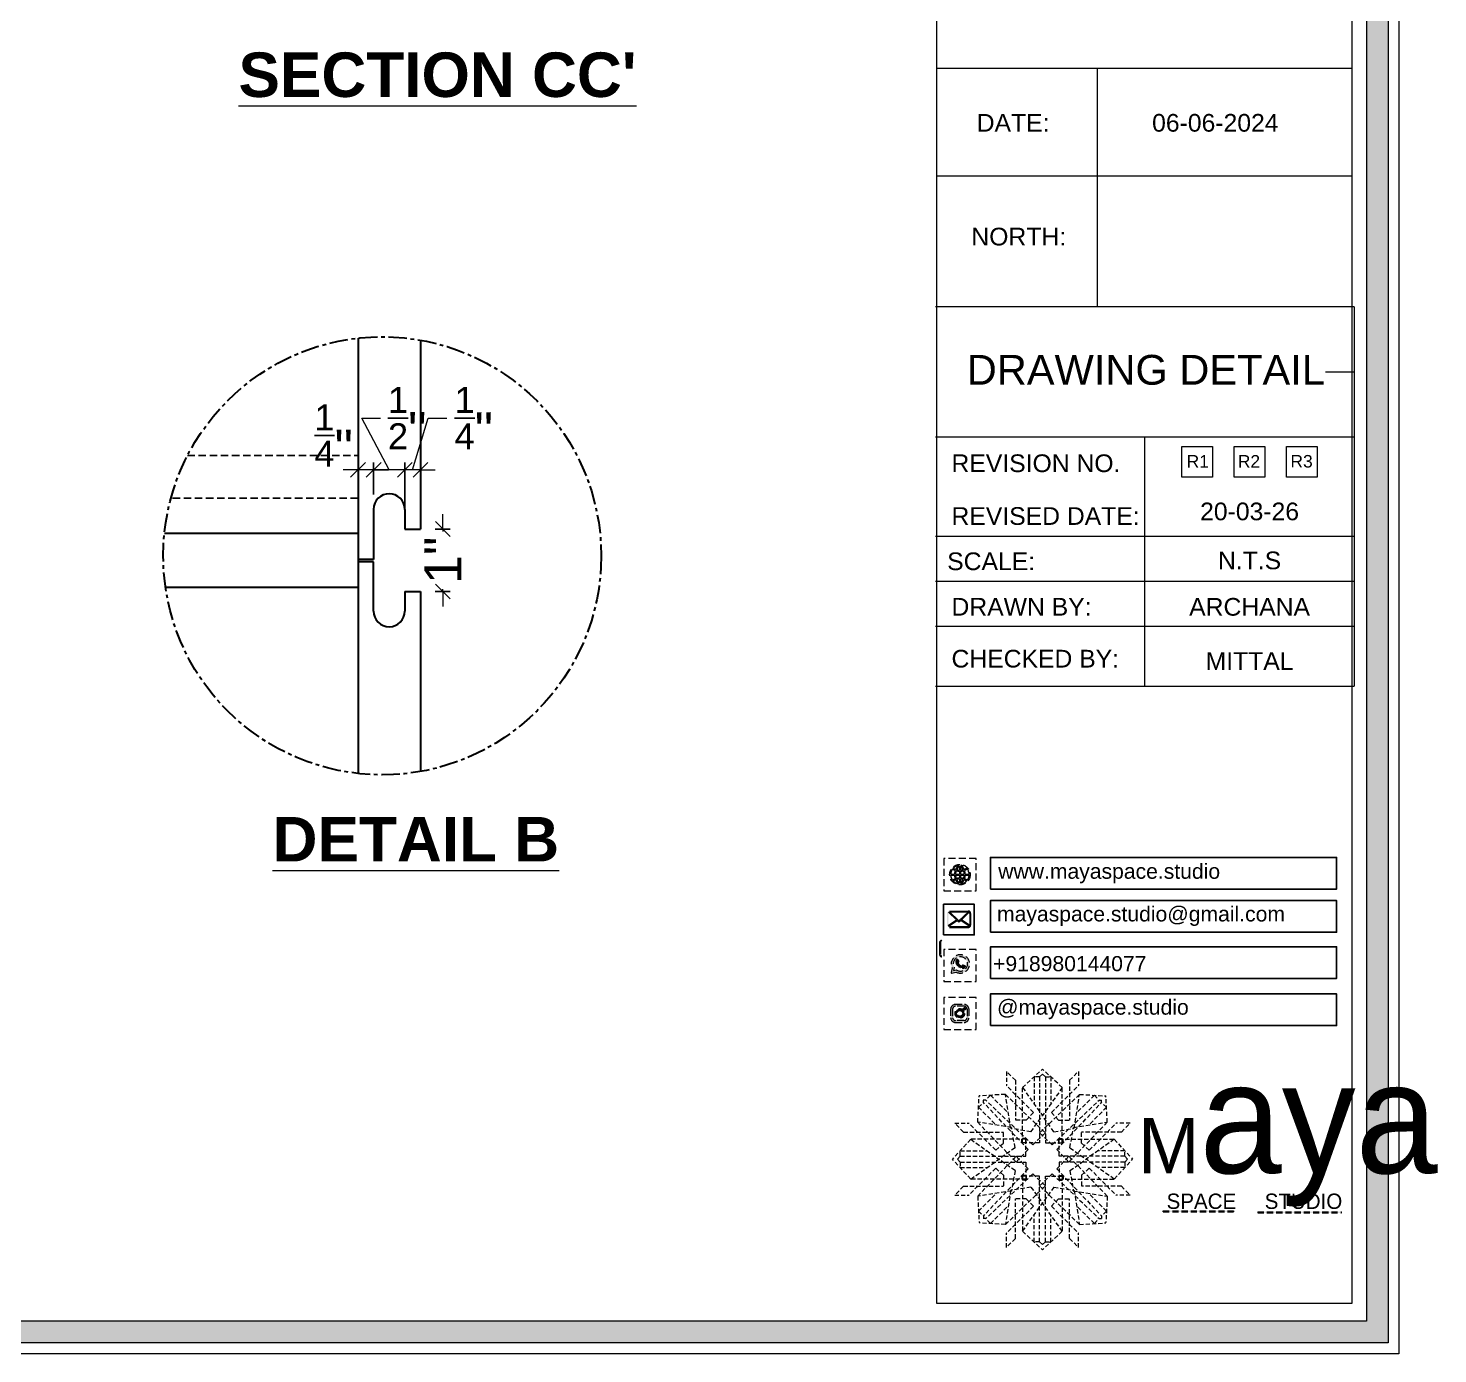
# Model space of a CAD drawing. Header units: millimetres. Extents: x 56222 to 3066687, y -650199 to -121287.
# Drawn here: x 132552.1 to 132647.1, y -184060.1 to -183970.8 of the extents above; entities that cross this region are included whole.
import ezdxf
from ezdxf.enums import TextEntityAlignment as Align

# ---------------------------------------------------------------- set-up
doc = ezdxf.new("R2010")
doc.units = ezdxf.units.MM
doc.header["$MEASUREMENT"] = 0
doc.header["$PDMODE"] = 35
for name, pattern in [('CENTER', [2, 1.25, -0.25, 0.25, -0.25]), ('DASHED2', [0.375, 0.25, -0.125]), ('DASHEDX2', [1.5, 1, -0.5])]:
    doc.linetypes.add(name, pattern=pattern)
doc.layers.get('Defpoints').update_dxf_attribs({"color": 220})
for name, color, linetype, lineweight in [('DIM.', 250, 'Continuous', 13), ('dim05', 1, 'Continuous', 13), ('Dimension', 10, 'DASHEDX2', 20), ('FURNITURE', 32, 'Continuous', 9), ('NAME PLATE', 7, 'Continuous', 25), ('wall', 7, 'Continuous', 30)]:
    doc.layers.add(name, color=color, linetype=linetype, lineweight=lineweight)
doc.styles.add('Arial', font='arial.ttf')
doc.styles.get("Standard").update_dxf_attribs({"font": 'arial.ttf', "height": 6})
doc.dimstyles.new('ISO-25', dxfattribs={"dimtxt": 2.5, "dimasz": 1, "dimexe": 0.5, "dimexo": 1, "dimtad": 0, "dimdec": 1, "dimlunit": 4, "dimtxsty": 'Standard', "dimblk": 'OBLIQUE', "dimcen": 2.5, "dimclrd": 1, "dimclre": 1, "dimclrt": 5, "dimadec": 0, "dimazin": 0, "dimtfac": 1, "dimtdec": 1, "dimtmove": 0, "dimatfit": 3, "dimfxl": 1, "dimlwd": -1, "dimarcsym": 0})

# ---------------------------------------------------------------- blocks, each defined once
blk = doc.blocks.new('_Oblique')
at = {"layer": 'wall', "color": 0, "lineweight": -2}
blk.add_line((-0.5, -0.5), (0.5, 0.5), dxfattribs=at)
blk = doc.blocks.new('*D327')
at = {"layer": 'Defpoints', "color": 0, "lineweight": 30, "transparency": 16777216}
for p in [(132578.552, -184004.519), (132578.552, -184008.731), (132580.055, -184008.731)]:
    blk.add_point(p, dxfattribs=at)
at = {"layer": 'dim05', "color": 1, "linetype": 'Continuous', "transparency": 16777216}
for p, q in [((132580.055, -184004.519), (132580.055, -184003.519)), ((132580.055, -184004.519), (132580.055, -184004.681)), ((132580.055, -184008.731), (132580.055, -184008.569)), ((132580.055, -184008.731), (132580.055, -184009.731))]:
    blk.add_line(p, q, dxfattribs=at)
at = {"layer": 'dim05', "color": 1, "linetype": 'Continuous', "lineweight": -2, "transparency": 16777216}
for p, q in [((132579.552, -184004.519), (132580.555, -184004.519)), ((132579.552, -184008.731), (132580.555, -184008.731))]:
    blk.add_line(p, q, dxfattribs=at)
at = {"layer": 'dim05', "color": 1, "transparency": 16777216}
for p, rotation in [((132580.055, -184004.519), 270), ((132580.055, -184008.731), 90)]:
    blk.add_blockref('_Oblique', p, dxfattribs=dict(at, rotation=rotation))
at = {"layer": 'dim05', "color": 5, "lineweight": 25, "transparency": 16777216, "insert": (132580.055, -184006.625), "char_height": 2.5, "attachment_point": 5, "rotation": 90, "style": 'Arial'}
blk.add_mtext('1"', dxfattribs=at)
blk = doc.blocks.new('*D328')
at = {"layer": 'Defpoints', "color": 0, "lineweight": 30, "transparency": 16777216}
for p in [(132577.499, -184000.524), (132577.499, -184004.519), (132578.552, -184004.519)]:
    blk.add_point(p, dxfattribs=at)
at = {"layer": 'dim05', "color": 1, "linetype": 'Continuous', "transparency": 16777216}
for p, q in [((132578.025, -184000.524), (132579.07, -183997.041)), ((132579.07, -183997.041), (132580.32, -183997.041)), ((132577.499, -184000.524), (132576.499, -184000.524)), ((132578.552, -184000.524), (132577.499, -184000.524)), ((132578.552, -184000.524), (132577.499, -184000.524)), ((132578.552, -184000.524), (132579.552, -184000.524))]:
    blk.add_line(p, q, dxfattribs=at)
at = {"layer": 'dim05', "color": 1, "linetype": 'Continuous', "lineweight": -2, "transparency": 16777216}
for p, q in [((132577.499, -184003.519), (132577.499, -184000.024)), ((132578.552, -184003.519), (132578.552, -184000.024))]:
    blk.add_line(p, q, dxfattribs=at)
at = {"layer": 'dim05', "color": 1, "transparency": 16777216}
blk.add_blockref('_Oblique', (132577.499, -184000.524), dxfattribs=at)
at = {"layer": 'dim05', "color": 1, "transparency": 16777216, "rotation": 180}
blk.add_blockref('_Oblique', (132578.552, -184000.524), dxfattribs=at)
at = {"layer": 'dim05', "color": 5, "lineweight": 25, "transparency": 16777216, "insert": (132582.147, -183997.041), "char_height": 2.5, "attachment_point": 5, "style": 'Arial'}
blk.add_mtext('{\\H0.7x;\\S1/4;}"', dxfattribs=at)
blk = doc.blocks.new('*D329')
at = {"layer": 'Defpoints', "color": 0, "lineweight": 30, "transparency": 16777216}
for p in [(132575.393, -184000.524), (132575.393, -184003.194), (132577.499, -184003.194)]:
    blk.add_point(p, dxfattribs=at)
at = {"layer": 'dim05', "color": 1, "linetype": 'Continuous', "transparency": 16777216}
for p, q in [((132576.446, -184000.524), (132574.609, -183997.038)), ((132574.609, -183997.038), (132575.859, -183997.038)), ((132577.499, -184000.524), (132575.393, -184000.524))]:
    blk.add_line(p, q, dxfattribs=at)
at = {"layer": 'dim05', "color": 1, "linetype": 'Continuous', "lineweight": -2, "transparency": 16777216}
for p, q in [((132575.393, -184002.194), (132575.393, -184000.024)), ((132577.499, -184002.194), (132577.499, -184000.024))]:
    blk.add_line(p, q, dxfattribs=at)
at = {"layer": 'dim05', "color": 1, "transparency": 16777216, "rotation": 180}
blk.add_blockref('_Oblique', (132575.393, -184000.524), dxfattribs=at)
at = {"layer": 'dim05', "color": 1, "transparency": 16777216}
blk.add_blockref('_Oblique', (132577.499, -184000.524), dxfattribs=at)
at = {"layer": 'dim05', "color": 5, "lineweight": 25, "transparency": 16777216, "insert": (132577.66, -183997.038), "char_height": 2.5, "attachment_point": 5, "style": 'Arial'}
blk.add_mtext('{\\H0.7x;\\S1/2;}"', dxfattribs=at)
blk = doc.blocks.new('*D330')
at = {"layer": 'Defpoints', "color": 0, "lineweight": 30, "transparency": 16777216}
for p in [(132574.34, -184000.524), (132574.34, -184003.194), (132575.393, -184003.194)]:
    blk.add_point(p, dxfattribs=at)
at = {"layer": 'dim05', "color": 1, "linetype": 'Continuous', "lineweight": -2, "transparency": 16777216}
for p, q in [((132574.34, -184002.194), (132574.34, -184000.024)), ((132575.393, -184002.194), (132575.393, -184000.024))]:
    blk.add_line(p, q, dxfattribs=at)
at = {"layer": 'dim05', "color": 1, "linetype": 'Continuous', "transparency": 16777216}
for p, q in [((132574.34, -184000.524), (132573.34, -184000.524)), ((132575.393, -184000.524), (132574.34, -184000.524)), ((132575.393, -184000.524), (132576.393, -184000.524))]:
    blk.add_line(p, q, dxfattribs=at)
at = {"layer": 'dim05', "color": 1, "transparency": 16777216}
blk.add_blockref('_Oblique', (132574.34, -184000.524), dxfattribs=at)
at = {"layer": 'dim05', "color": 1, "transparency": 16777216, "rotation": 180}
blk.add_blockref('_Oblique', (132575.393, -184000.524), dxfattribs=at)
at = {"layer": 'dim05', "color": 5, "lineweight": 25, "transparency": 16777216, "insert": (132572.698, -183998.216), "char_height": 2.5, "attachment_point": 5, "style": 'Arial'}
blk.add_mtext('{\\H0.7x;\\S1/4;}"', dxfattribs=at)
blk = doc.blocks.new('FSFSF')
at = {"color": 42, "lineweight": 5, "true_color": 0xe0ac11}
for p, q in [((28603.86, 139.69), (28608.58, 144.08)), ((28613.31, 139.69), (28608.58, 144.08)), ((28600.03, 143.51), (28600.03, 140.16)), ((28602.15, 141.41), (28600.03, 143.51)), ((28602.15, 141.41), (28602.15, 131.95)), ((28607.9, 142.22), (28606.58, 142.22)), ((28606.58, 142.22), (28606.58, 135.84)), ((28607.9, 142.22), (28608.58, 142.85)), ((28607.9, 142.22), (28607.9, 126.58)), ((28609.27, 142.22), (28608.59, 142.85)), ((28609.27, 142.22), (28609.27, 126.58)), ((28609.27, 142.22), (28610.59, 142.22)), ((28610.59, 142.22), (28610.59, 135.84)), ((28615.02, 141.41), (28617.14, 143.51)), ((28615.02, 141.41), (28615.02, 131.95)), ((28617.14, 143.51), (28617.14, 140.16)), ((28593.19, 131.45), (28593.54, 137.71)), ((28599.8, 138.06), (28593.54, 137.71)), ((28596.24, 137.86), (28595.12, 136.69)), ((28596.24, 137.86), (28600.47, 133.65)), ((28601.03, 130), (28599.8, 138.06)), ((28599.8, 138.05), (28608.58, 129.56)), ((28606.47, 133.76), (28600.03, 140.16)), ((28603.86, 126.58), (28603.86, 139.69)), ((28603.86, 139.69), (28608.58, 133.02)), ((28613.31, 139.69), (28608.59, 133.02)), ((28617.37, 138.05), (28608.59, 129.56)), ((28610.7, 133.76), (28617.14, 140.16)), ((28613.31, 126.58), (28613.31, 139.69)), ((28616.14, 130), (28617.37, 138.06)), ((28620.93, 137.86), (28616.7, 133.65)), ((28617.37, 138.06), (28623.63, 137.71)), ((28620.93, 137.86), (28622.05, 136.69)), ((28624, 131.45), (28623.65, 137.71)), ((28593.39, 135), (28594.56, 136.12)), ((28593.39, 135), (28597.6, 130.78)), ((28595.12, 136.69), (28594.53, 136.69)), ((28594.56, 136.12), (28594.56, 136.71)), ((28605.17, 124.98), (28594.56, 136.12)), ((28606.27, 126.08), (28595.12, 136.69)), ((28610.9, 126.08), (28622.05, 136.69)), ((28612.02, 124.98), (28622.62, 136.12)), ((28623.8, 135), (28619.59, 130.78)), ((28622.05, 136.69), (28622.64, 136.69)), ((28622.62, 136.12), (28622.62, 136.71)), ((28623.8, 135), (28622.62, 136.12)), ((28587.73, 131.22), (28591.08, 131.22)), ((28589.84, 129.1), (28587.73, 131.22)), ((28597.49, 124.78), (28591.08, 131.22)), ((28593.19, 131.45), (28601.69, 122.67)), ((28601.25, 130.22), (28593.19, 131.45)), ((28604.75, 131.95), (28602.15, 131.95)), ((28606.47, 133.76), (28604.75, 131.95)), ((28605.86, 129.18), (28608.58, 133.02)), ((28611.31, 129.18), (28608.59, 133.02)), ((28610.7, 133.76), (28612.42, 131.95)), ((28612.42, 131.95), (28615.02, 131.95)), ((28623.99, 131.45), (28615.5, 122.67)), ((28615.94, 130.22), (28624, 131.45)), ((28619.7, 124.78), (28626.1, 131.22)), ((28629.45, 131.22), (28626.1, 131.22)), ((28627.34, 129.1), (28629.45, 131.22)), ((28591.56, 127.39), (28587.17, 122.66)), ((28589.84, 129.1), (28599.29, 129.1)), ((28604.66, 127.39), (28591.56, 127.39)), ((28591.56, 127.39), (28598.23, 122.67)), ((28599.29, 126.5), (28599.29, 129.1)), ((28605.86, 129.18), (28601.03, 130)), ((28602.07, 125.39), (28601.25, 130.22)), ((28603.68, 126.54), (28603.68, 127.39)), ((28604.71, 127.57), (28603.86, 127.57)), ((28604.66, 123.35), (28604.66, 127.39)), ((28604.7, 126.58), (28604.71, 127.57)), ((28606.27, 126.08), (28608.58, 128.27)), ((28607.9, 128.92), (28608.58, 129.56)), ((28607.9, 128.92), (28608.58, 128.27)), ((28609.27, 128.92), (28608.59, 129.56)), ((28609.27, 128.92), (28608.59, 128.27)), ((28610.9, 126.08), (28608.59, 128.27)), ((28611.31, 129.18), (28616.14, 130)), ((28612.46, 126.58), (28612.46, 127.57)), ((28612.46, 127.57), (28613.31, 127.57)), ((28612.52, 123.35), (28612.52, 127.39)), ((28612.52, 127.39), (28625.63, 127.39)), ((28613.51, 126.54), (28613.51, 127.39)), ((28615.12, 125.39), (28615.94, 130.22)), ((28627.34, 129.1), (28617.89, 129.1)), ((28617.89, 126.5), (28617.89, 129.1)), ((28625.63, 127.39), (28618.96, 122.67)), ((28625.63, 127.39), (28630.02, 122.66)), ((28589.03, 123.35), (28589.03, 124.67)), ((28589.03, 124.67), (28595.4, 124.67)), ((28597.49, 124.78), (28599.29, 126.5)), ((28602.07, 125.39), (28598.23, 122.67)), ((28605.17, 124.98), (28602.97, 122.67)), ((28604.66, 126.54), (28603.68, 126.54)), ((28607.9, 126.58), (28603.86, 126.58)), ((28609.27, 126.58), (28613.31, 126.58)), ((28612.02, 124.98), (28614.21, 122.67)), ((28612.52, 126.54), (28613.51, 126.54)), ((28615.12, 125.39), (28618.96, 122.67)), ((28619.7, 124.78), (28617.89, 126.5)), ((28628.16, 124.67), (28621.78, 124.67)), ((28628.16, 123.35), (28628.16, 124.67)), ((28591.56, 117.94), (28587.17, 122.66)), ((28589.03, 123.35), (28588.4, 122.67)), ((28589.03, 121.98), (28588.4, 122.65)), ((28589.03, 123.35), (28604.66, 123.35)), ((28589.03, 121.98), (28604.66, 121.98)), ((28589.03, 121.98), (28589.03, 120.66)), ((28589.03, 120.66), (28595.4, 120.66)), ((28591.56, 117.94), (28598.23, 122.65)), ((28593.19, 113.88), (28601.69, 122.65)), ((28602.07, 119.94), (28598.23, 122.65)), ((28602.33, 123.35), (28601.69, 122.67)), ((28602.33, 121.98), (28601.69, 122.65)), ((28602.33, 123.35), (28602.97, 122.67)), ((28602.33, 121.98), (28602.97, 122.65)), ((28605.17, 120.35), (28602.97, 122.65)), ((28604.66, 121.98), (28604.66, 117.94)), ((28612.02, 120.35), (28614.21, 122.65)), ((28628.16, 123.35), (28612.52, 123.35)), ((28612.52, 121.98), (28612.52, 117.94)), ((28628.16, 121.98), (28612.52, 121.98)), ((28614.85, 123.35), (28614.21, 122.67)), ((28614.85, 121.98), (28614.21, 122.65)), ((28614.85, 123.35), (28615.5, 122.67)), ((28614.85, 121.98), (28615.5, 122.65)), ((28615.12, 119.94), (28618.96, 122.65)), ((28623.99, 113.88), (28615.5, 122.65)), ((28625.63, 117.94), (28618.96, 122.65)), ((28628.16, 120.66), (28621.78, 120.66)), ((28625.63, 117.94), (28630.02, 122.66)), ((28628.16, 123.35), (28628.78, 122.67)), ((28628.16, 121.98), (28628.78, 122.65)), ((28628.16, 121.98), (28628.16, 120.66)), ((28597.49, 120.54), (28591.08, 114.11)), ((28604.66, 117.94), (28591.56, 117.94)), ((28605.17, 120.35), (28594.56, 109.2)), ((28606.27, 119.15), (28595.12, 108.54)), ((28597.49, 120.54), (28599.29, 118.83)), ((28599.29, 118.83), (28599.29, 116.23)), ((28602.07, 119.94), (28601.25, 115.1)), ((28604.66, 118.78), (28603.68, 118.78)), ((28603.68, 118.78), (28603.68, 117.94)), ((28607.9, 118.65), (28603.86, 118.65)), ((28603.86, 118.65), (28603.86, 105.54)), ((28604.71, 117.66), (28603.86, 117.66)), ((28604.7, 118.65), (28604.71, 117.66)), ((28606.27, 119.15), (28608.58, 116.96)), ((28607.9, 103.01), (28607.9, 118.65)), ((28610.9, 119.15), (28608.59, 116.96)), ((28609.27, 118.65), (28613.31, 118.65)), ((28609.27, 103.01), (28609.27, 118.65)), ((28610.9, 119.15), (28622.05, 108.54)), ((28612.02, 120.35), (28622.62, 109.2)), ((28612.46, 118.65), (28612.46, 117.66)), ((28612.46, 117.66), (28613.31, 117.66)), ((28612.52, 118.78), (28613.51, 118.78)), ((28612.52, 117.94), (28625.63, 117.94)), ((28613.31, 118.65), (28613.31, 105.54)), ((28613.51, 118.78), (28613.51, 117.94)), ((28615.12, 119.94), (28615.94, 115.1)), ((28619.7, 120.54), (28617.89, 118.83)), ((28617.89, 118.83), (28617.89, 116.23)), ((28619.7, 120.54), (28626.1, 114.11)), ((28589.84, 116.23), (28587.73, 114.11)), ((28587.73, 114.11), (28591.08, 114.11)), ((28589.84, 116.23), (28599.29, 116.23)), ((28601.25, 115.1), (28593.19, 113.87)), ((28593.39, 110.32), (28597.6, 114.55)), ((28599.8, 107.17), (28608.58, 115.67)), ((28601.03, 115.23), (28599.8, 107.17)), ((28605.86, 116.05), (28601.03, 115.23)), ((28605.86, 116.05), (28608.58, 112.21)), ((28607.9, 116.31), (28608.58, 116.96)), ((28607.9, 116.31), (28608.58, 115.67)), ((28609.27, 116.31), (28608.59, 116.96)), ((28609.27, 116.31), (28608.59, 115.67)), ((28611.31, 116.05), (28608.59, 112.21)), ((28617.37, 107.17), (28608.59, 115.67)), ((28611.31, 116.05), (28616.14, 115.23)), ((28615.94, 115.1), (28624, 113.87)), ((28616.14, 115.23), (28617.37, 107.17)), ((28627.34, 116.23), (28617.89, 116.23)), ((28623.8, 110.32), (28619.59, 114.55)), ((28629.45, 114.11), (28626.1, 114.11)), ((28627.34, 116.23), (28629.45, 114.11)), ((28593.19, 113.87), (28593.54, 107.62)), ((28596.24, 107.37), (28600.47, 111.58)), ((28606.47, 111.47), (28600.03, 105.07)), ((28602.15, 103.82), (28602.15, 113.27)), ((28604.75, 113.27), (28602.15, 113.27)), ((28603.86, 105.54), (28608.58, 112.21)), ((28606.47, 111.47), (28604.75, 113.27)), ((28613.31, 105.54), (28608.59, 112.21)), ((28610.7, 111.47), (28612.42, 113.27)), ((28610.7, 111.47), (28617.14, 105.07)), ((28612.42, 113.27), (28615.02, 113.27)), ((28615.02, 103.82), (28615.02, 113.27)), ((28620.93, 107.37), (28616.7, 111.58)), ((28624, 113.87), (28623.65, 107.62)), ((28593.39, 110.32), (28594.56, 109.2)), ((28599.8, 107.17), (28593.54, 107.52)), ((28595.12, 108.54), (28594.53, 108.54)), ((28594.56, 109.2), (28594.56, 108.61)), ((28596.24, 107.37), (28595.12, 108.54)), ((28606.58, 103.01), (28606.58, 109.38)), ((28610.59, 103.01), (28610.59, 109.38)), ((28617.37, 107.17), (28623.63, 107.52)), ((28620.93, 107.37), (28622.05, 108.54)), ((28622.05, 108.54), (28622.64, 108.54)), ((28623.8, 110.32), (28622.62, 109.2)), ((28622.62, 109.2), (28622.62, 108.61)), ((28600.03, 101.71), (28600.03, 105.07)), ((28603.86, 105.54), (28608.58, 101.15)), ((28613.31, 105.54), (28608.58, 101.15)), ((28617.14, 101.71), (28617.14, 105.07)), ((28602.15, 103.82), (28600.03, 101.71)), ((28607.9, 103.01), (28606.58, 103.01)), ((28607.9, 103.01), (28608.58, 102.38)), ((28609.27, 103.01), (28608.59, 102.38)), ((28609.27, 103.01), (28610.59, 103.01)), ((28615.02, 103.82), (28617.14, 101.71))]:
    blk.add_line(p, q, dxfattribs=at)
blk = doc.blocks.new('hgwg')
at = {"layer": 'Dimension', "true_color": 0xd39e00}
h = blk.add_hatch(color=42, dxfattribs=at)
h.dxf.hatch_style = 1
h.paths.add_polyline_path([(27505.71, 45.05), (27494.27, 45.05), (27494.27, 44.9), (27505.71, 44.9)])
h = blk.add_hatch(color=42, dxfattribs=at)
h.dxf.hatch_style = 1
h.paths.add_polyline_path([(27523.3, 44.9), (27509.68, 44.9), (27509.68, 44.75), (27523.3, 44.75)])
at = {"layer": 'Dimension', "color": 42, "true_color": 0xd39e00}
for p, q in [((27494.27, 45.05), (27505.71, 45.05)), ((27494.27, 44.9), (27494.27, 45.05)), ((27494.27, 44.9), (27505.71, 44.9)), ((27505.71, 45.05), (27505.71, 44.9)), ((27509.68, 44.9), (27523.3, 44.9)), ((27509.68, 44.9), (27509.68, 44.75)), ((27509.68, 44.75), (27523.3, 44.75)), ((27523.3, 44.75), (27523.3, 44.9))]:
    blk.add_line(p, q, dxfattribs=at)
at = {"layer": 'Dimension', "color": 42, "true_color": 0xd39e00, "attachment_point": 1}
for s, width, insert, char_height in [('{\\fCinzel|b0|i0|c0|p2;\\H1.5x;M\\fAmsterdam One|b0|i0|c0|p2;\\H2x;aya}', 85.3277, (27490.17, 69.17), 6), ('{\\fCinzel|b0|i0|c0|p0;SPACE     STUDIO}', 66.129, (27494.83, 47.86), 2.5)]:
    blk.add_mtext_dynamic_manual_height_columns(s, width=width, gutter_width=30, heights=[0], dxfattribs=dict(at, insert=insert, char_height=char_height))
blk = doc.blocks.new('QEGW4TG')
at = {"layer": 'Dimension', "true_color": 0x000000}
h = blk.add_hatch(color=18, dxfattribs=at)
h.dxf.hatch_style = 1
h.paths.add_polyline_path([(2.69, 1.93, 0.170513), (2.95, 1.97, 0.190337), (3.11, 2.18, 0.316231), (3.07, 2.28), (2.79, 2.37, 0.273721), (2.69, 2.34, 0.040749), (2.63, 2.27, -0.441282), (2.53, 2.25, -0.11828), (2.06, 2.64, -0.441282), (2.07, 2.74, 0.040749), (2.13, 2.81, 0.290083), (2.14, 2.92), (2.01, 3.18, 0.316231), (1.91, 3.2, 0.190337), (1.73, 3, 0.170513), (1.72, 2.74, 0.252784)], flags=0)
h.paths.add_polyline_path([(1.19, 1.98), (1.03, 1.3, 0.550912), (1.11, 1.23), (1.75, 1.39, 6.344125)])
h.paths.add_polyline_path([(1.81, 1.7), (1.4, 1.6), (1.5, 2.03, -9.071339)], flags=16)
h.paths.add_polyline_path([(3.11, 2.16, -0.17811), (2.95, 1.97, -0.170513), (2.69, 1.93, -0.252784), (1.72, 2.74, -0.170513), (1.73, 3, -0.17811), (1.89, 3.19, -0.370089), (2.01, 3.18), (2.14, 2.92, -0.307185), (2.13, 2.8, -0.041087), (2.06, 2.73, 0.321676), (2.05, 2.65, 0.126524), (2.55, 2.24, 0.312216), (2.62, 2.26, -0.041087), (2.68, 2.34, -0.290673), (2.79, 2.37), (3.07, 2.28, -0.370089)], flags=0)
h = blk.add_hatch(color=18, dxfattribs=at)
h.dxf.hatch_style = 1
h.paths.add_polyline_path([(2.79, 2.37, 0.273721), (2.69, 2.34, 0.040749), (2.63, 2.27, -0.441282), (2.53, 2.25, -0.11828), (2.06, 2.64, -0.441282), (2.07, 2.74, 0.040749), (2.13, 2.81, 0.290083), (2.14, 2.92), (2.01, 3.18, 0.316231), (1.91, 3.2, 0.190337), (1.73, 3, 0.170513), (1.72, 2.74, 0.252784), (2.69, 1.93, 0.170513), (2.95, 1.97, 0.190337), (3.11, 2.18, 0.316231), (3.07, 2.28)])
for p, q in [((2.01, 3.18), (2.14, 2.92)), ((3.07, 2.28), (2.8, 2.36)), ((1.19, 1.98), (1.03, 1.3)), ((1.1, 1.23), (1.75, 1.39)), ((1.5, 2.03), (1.4, 1.6)), ((1.4, 1.6), (1.81, 1.7))]:
    blk.add_line(p, q)
blk.add_lwpolyline([(0, 0), (4.68, 0), (4.68, 4.68), (0, 4.68)], close=True)
for centre, radius, start, end in [((2.39, 2.56), 1.34, 241.4727, 205.6422), ((2.39, 2.56), 1.04, 235.9962, 210.8333), ((2.09, 2.87), 0.39, 159.7007, 198.4072), ((2.96, 3.23), 1.33, 201.4218, 258.1669), ((2.07, 2.87), 0.364, 118.9685, 159.3648), ((1.94, 3.12), 0.0896, 41.8985, 123.1344), ((2.11, 2.68), 0.066, 135.9932, 224.8892), ((1.67, 3.16), 0.586, 312.4617, 321.8728), ((3.12, 3.42), 1.31, 216.5455, 243.5279), ((2.05, 2.87), 0.104, 320.3924, 28.6971), ((2.57, 2.3), 0.066, 234.2482, 323.1441), ((3.11, 1.94), 0.586, 137.2645, 146.6756), ((2.76, 2.27), 0.104, 70.4402, 138.745), ((2.76, 2.29), 0.364, 299.7725, 340.1688), ((3.03, 2.2), 0.0896, 336.0029, 57.2388), ((1.09, 1.29), 0.0598, 164.8483, 282.1458), ((2.75, 2.31), 0.39, 260.7301, 299.4366)]:
    blk.add_arc(centre, radius, start, end)
blk = doc.blocks.new('ASGERG')
at = {"layer": 'Dimension', "true_color": 0x000000}
h = blk.add_hatch(color=18, dxfattribs=at)
h.dxf.hatch_style = 1
h.paths.add_polyline_path([(0.99, 1.7, 0.353872), (1.69, 1.03), (2.96, 1.03, 0.353872), (3.66, 1.7), (3.66, 2.99, 0.353872), (2.96, 3.67), (1.69, 3.67, 0.353872), (0.99, 2.99)])
h.paths.add_polyline_path([(1.27, 2.97, -0.353872), (1.72, 3.4), (2.94, 3.4, -0.353872), (3.38, 2.97), (3.38, 1.72, -0.353872), (2.94, 1.3), (1.72, 1.3, -0.353872), (1.27, 1.72)], flags=16)
h.paths.add_polyline_path([(3.02, 2.35, -1), (1.64, 2.35, -1)], flags=0)
h.paths.add_polyline_path([(2.74, 2.35, -1), (1.92, 2.35, -1)], flags=0)
h.paths.add_polyline_path([(2.86, 3.02, -1), (3.19, 3.02, -1)], flags=0)
h.paths.add_polyline_path([(1.64, 2.35, 1), (3.02, 2.35, 1)], flags=0)
h = blk.add_hatch(color=18, dxfattribs=at)
h.dxf.hatch_style = 1
h.paths.add_polyline_path([(1.64, 2.35, 1), (3.02, 2.35, 1)])
h.paths.add_polyline_path([(2.74, 2.35, -1), (1.92, 2.35, -1)], flags=16)
h = blk.add_hatch(color=18, dxfattribs=at)
h.dxf.hatch_style = 1
h.paths.add_polyline_path([(3.19, 3.02, 1), (2.86, 3.02, 1)])
for p, q in [((0.99, 2.99), (0.99, 1.7)), ((1.27, 2.97), (1.27, 1.72)), ((1.69, 3.67), (2.96, 3.67)), ((2.94, 3.4), (1.72, 3.4)), ((3.38, 2.97), (3.38, 1.72)), ((3.66, 2.99), (3.66, 1.7)), ((1.69, 1.03), (2.96, 1.03)), ((2.94, 1.3), (1.72, 1.3))]:
    blk.add_line(p, q)
blk.add_lwpolyline([(0, 0), (4.68, 0), (4.68, 4.68), (0, 4.68)], close=True)
for centre, radius in [((2.33, 2.35), 0.694), ((2.33, 2.35), 0.414), ((3.02, 3.02), 0.168)]:
    blk.add_circle(centre, radius)
for centre, radius, start, end in [((1.76, 2.89), 0.778, 94.8631, 172.8127), ((1.76, 2.91), 0.491, 94.8631, 172.8127), ((2.9, 2.91), 0.491, 7.1873, 85.1369), ((2.89, 2.89), 0.778, 7.1873, 85.1369), ((1.76, 1.8), 0.778, 187.1873, 265.1369), ((1.76, 1.78), 0.491, 187.1873, 265.1369), ((2.9, 1.78), 0.491, 274.8631, 352.8127), ((2.89, 1.8), 0.778, 274.8631, 352.8127)]:
    blk.add_arc(centre, radius, start, end)
blk = doc.blocks.new('DTGWEGEARG')
at = {"layer": 'Dimension', "true_color": 0x000000}
h = blk.add_hatch(color=18, dxfattribs=at)
h.dxf.hatch_style = 1
h.paths.add_polyline_path([(3.83, 2.34, 1), (0.85, 2.34, 1)])
h.paths.add_polyline_path([(2.51, 1.01, 0.105795), (2.96, 1.58, -0.055205), (3.3, 1.41, -0.169822)], flags=16)
h.paths.add_polyline_path([(2.41, 1.12), (2.41, 1.69, -0.058279), (2.81, 1.63, -0.103353)], flags=16)
h.paths.add_polyline_path([(2.26, 1.13, -0.101741), (1.87, 1.63, -0.057171), (2.26, 1.69)], flags=16)
h.paths.add_polyline_path([(2.17, 1.01, -0.169822), (1.38, 1.41, -0.055205), (1.72, 1.58, 0.105795)], flags=16)
h.paths.add_polyline_path([(3.02, 1.72, 0.081336), (3.13, 2.27), (3.68, 2.27, -0.152069), (3.4, 1.52, 0.05687)], flags=16)
h.paths.add_polyline_path([(2.87, 1.77, 0.061945), (2.41, 1.84), (2.41, 2.27), (2.98, 2.27, -0.081344)], flags=16)
h.paths.add_polyline_path([(2.26, 1.84, 0.060923), (1.8, 1.77, -0.081344), (1.7, 2.27), (2.26, 2.27)], flags=16)
h.paths.add_polyline_path([(1.66, 1.72, 0.05687), (1.28, 1.52, -0.152069), (1, 2.27), (1.55, 2.27, 0.081336)], flags=16)
h.paths.add_polyline_path([(2.41, 2.42), (2.41, 2.83, 0.061945), (2.87, 2.91, -0.080009), (2.98, 2.42)], flags=16)
h.paths.add_polyline_path([(3.13, 2.42, 0.080116), (3.02, 2.96, 0.05687), (3.4, 3.16, 0.028258), (3.3, 3.27, -0.055205), (2.96, 3.1, 0.105795), (2.51, 3.67, -0.36029), (3.68, 2.42)], flags=16)
h.paths.add_polyline_path([(2.26, 2.42), (1.7, 2.42, -0.080009), (1.8, 2.91, 0.060923), (2.26, 2.84)], flags=16)
h.paths.add_polyline_path([(1.55, 2.42), (1, 2.42, -0.150466), (1.28, 3.16, 0.05687), (1.66, 2.96, 0.080116)], flags=16)
h.paths.add_polyline_path([(2.41, 2.98), (2.41, 3.56, -0.103353), (2.81, 3.05, -0.058279)], flags=16)
h.paths.add_polyline_path([(2.26, 2.99, -0.057171), (1.87, 3.05, -0.101741), (2.26, 3.55)], flags=16)
h.paths.add_polyline_path([(1.72, 3.1, -0.055205), (1.38, 3.27, -0.169822), (2.17, 3.67, 0.105795)], flags=16)
blk.add_lwpolyline([(0, 0), (4.68, 0), (4.68, 4.68), (0, 4.68)], close=True)
at = {"layer": 'Dimension', "color": 18, "true_color": 0x000000}
for p, q in [((1, 2.42), (1.55, 2.42)), ((1, 2.27), (1.55, 2.27)), ((1.7, 2.42), (2.26, 2.42)), ((1.7, 2.27), (2.26, 2.27)), ((2.26, 3.55), (2.26, 2.99)), ((2.26, 2.84), (2.26, 2.42)), ((2.26, 2.27), (2.26, 1.84)), ((2.41, 3.56), (2.41, 2.98)), ((2.41, 2.83), (2.41, 2.42)), ((2.41, 2.42), (2.98, 2.42)), ((2.41, 2.27), (2.98, 2.27)), ((2.41, 2.27), (2.41, 1.84)), ((3.13, 2.42), (3.68, 2.42)), ((3.13, 2.27), (3.68, 2.27)), ((2.26, 1.69), (2.26, 1.13)), ((2.41, 1.69), (2.41, 1.12))]:
    blk.add_line(p, q, dxfattribs=at)
blk.add_circle((2.34, 2.34), 1.49, dxfattribs=at)
for centre, radius, start, end in [((2.34, 2.34), 1.34, 142.3819, 176.6093), ((2.34, 2.34), 1.34, 183.0315, 217.6181), ((2.34, 4.74), 1.9, 236.1399, 249.1595), ((2.34, 2.34), 1.34, 97.3549, 135.9073), ((2.34, 4.74), 1.75, 236.7417, 249.3811), ((3.28, 2.34), 1.73, 159.0567, 177.3789), ((3.28, 2.34), 1.73, 182.3435, 200.9433), ((3.28, 2.34), 1.58, 158.8325, 177.1302), ((3.28, 2.34), 1.58, 182.5658, 201.1675), ((3.28, 2.34), 1.73, 129.9301, 154.0867), ((2.34, 4.74), 1.9, 253.6799, 267.6253), ((3.28, 2.34), 1.58, 130.1073, 153.3446), ((2.34, 4.74), 1.75, 254.3336, 267.422), ((1.4, 2.34), 1.58, 26.6554, 50.2584), ((2.34, 4.74), 1.75, 272.3248, 285.6664), ((2.34, 4.74), 1.9, 272.1415, 286.3201), ((2.34, 2.34), 1.34, 3.3907, 82.6451), ((1.4, 2.34), 1.73, 25.9133, 50.0699), ((1.4, 2.34), 1.58, 2.8698, 21.1675), ((1.4, 2.34), 1.58, 338.8325, 357.4342), ((2.34, 4.74), 1.75, 290.6189, 303.2583), ((2.34, 4.74), 1.9, 290.8405, 303.8601), ((1.4, 2.34), 1.73, 2.6211, 20.9433), ((1.4, 2.34), 1.73, 339.0567, 357.6565), ((2.34, 2.34), 1.34, 322.3819, 356.9685), ((2.34, -0.06), 1.9, 110.8405, 123.8601), ((2.34, -0.06), 1.75, 110.6189, 123.2583), ((2.34, 2.34), 1.34, 224.0927, 262.6451), ((3.28, 2.34), 1.73, 205.9133, 230.0699), ((2.34, -0.06), 1.9, 92.3747, 106.3201), ((2.34, -0.06), 1.75, 92.578, 105.6664), ((3.28, 2.34), 1.58, 206.6554, 229.8927), ((2.34, -0.06), 1.9, 73.6799, 87.8585), ((2.34, -0.06), 1.75, 74.3336, 87.6752), ((1.4, 2.34), 1.58, 309.7416, 333.3446), ((1.4, 2.34), 1.73, 309.9301, 334.0867), ((2.34, 2.34), 1.34, 277.3549, 315.9073), ((2.34, -0.06), 1.75, 56.7417, 69.3811), ((2.34, -0.06), 1.9, 56.1399, 69.1595)]:
    blk.add_arc(centre, radius, start, end, dxfattribs=at)

msp = doc.modelspace()

# ---------------------------------------------------------------- hatches: boundary and pattern name
at = {"layer": 'Dimension', "linetype": 'Continuous', "true_color": 0xd39e00}
h = msp.add_hatch(color=42, dxfattribs=at)
h.paths.add_polyline_path([(132435.512, -183912.784), (132435.512, -184059.389), (132643.793, -184059.389), (132643.793, -183912.784)])
h.paths.add_polyline_path([(132436.974, -183914.246), (132642.331, -183914.246), (132642.331, -184057.927), (132436.974, -184057.927)], flags=16)
at = {"layer": 'Dimension', "true_color": 0x000000}
h = msp.add_hatch(color=18, dxfattribs=at)
h.dxf.hatch_style = 1
h.paths.add_polyline_path([(132615.485, -184031.376, 0.414214), (132615.642, -184031.218), (132615.642, -184030.428, 0.414214), (132615.485, -184030.27), (132614.229, -184030.27, 0.414214), (132614.072, -184030.428), (132614.072, -184031.218, 0.414214), (132614.229, -184031.376)])
h.paths.add_polyline_path([(132614.974, -184030.9), (132615.554, -184031.288, -0.198912), (132615.485, -184031.317), (132614.229, -184031.317, -0.198912), (132614.16, -184031.288), (132614.74, -184030.9), (132614.857, -184031.009)], flags=16)
h.paths.add_polyline_path([(132614.857, -184030.928), (132614.218, -184030.33, -0.028783), (132614.229, -184030.329), (132615.485, -184030.329, -0.028783), (132615.496, -184030.33)], flags=16)
h.paths.add_polyline_path([(132615.018, -184030.859), (132615.553, -184030.357, -0.202482), (132615.583, -184030.428), (132615.583, -184031.218, -0.043076), (132615.582, -184031.235)], flags=16)
h.paths.add_polyline_path([(132614.696, -184030.859), (132614.132, -184031.235, -0.043076), (132614.131, -184031.218), (132614.131, -184030.428, -0.202482), (132614.161, -184030.357)], flags=16)

# ---------------------------------------------------------------- linework, layer by layer
at = {"color": 18, "true_color": 0x000000}
for points in [[(132616.978, -184028.794), (132640.316, -184028.794), (132640.316, -184026.661), (132616.978, -184026.661)], [(132616.978, -184031.705), (132640.316, -184031.705), (132640.316, -184029.572), (132616.978, -184029.572)], [(132616.989, -184034.81), (132640.316, -184034.81), (132640.316, -184032.677), (132616.989, -184032.677)], [(132616.978, -184037.99), (132640.316, -184037.99), (132640.316, -184035.857), (132616.978, -184035.857)]]:
    msp.add_lwpolyline(points, close=True, dxfattribs=at)
msp.add_lwpolyline([(132613.824, -184031.881), (132615.888, -184031.881), (132615.888, -184029.817), (132613.824, -184029.817)], close=True)
at = {"layer": 'dim05', "color": 242, "linetype": 'CENTER', "lineweight": 30, "true_color": 0xcd2027}
msp.add_circle((132575.972, -184006.324), 14.764, dxfattribs=at)
at = {"layer": 'Dimension', "color": 42, "linetype": 'Continuous', "true_color": 0xd39e00}
for p, q in [((132641.342, -183973.466), (132613.355, -183973.466)), ((132624.183, -183973.466), (132624.183, -183989.533)), ((132641.342, -183980.739), (132613.355, -183980.739)), ((132641.511, -183989.533), (132613.268, -183989.533)), ((132641.511, -183989.533), (132641.511, -184015.114)), ((132639.563, -183993.919), (132641.511, -183993.919)), ((132613.268, -183998.304), (132641.511, -183998.304)), ((132627.39, -184015.114), (132627.39, -183998.304)), ((132641.511, -184005.028), (132613.268, -184005.028)), ((132641.511, -184008.056), (132613.268, -184008.056)), ((132641.511, -184011.085), (132613.268, -184011.085)), ((132613.268, -184015.114), (132641.511, -184015.114))]:
    msp.add_line(p, q, dxfattribs=at)
at = {"layer": 'Dimension', "color": 18, "linetype": 'Continuous', "true_color": 0x000000}
for p, q in [((132614.132, -184031.235), (132614.696, -184030.859)), ((132614.16, -184031.288), (132614.74, -184030.9)), ((132614.161, -184030.357), (132614.696, -184030.859)), ((132614.218, -184030.33), (132614.857, -184030.928)), ((132614.229, -184030.27), (132615.485, -184030.27)), ((132614.229, -184030.329), (132615.485, -184030.329)), ((132614.74, -184030.9), (132614.857, -184031.009)), ((132614.857, -184030.928), (132615.496, -184030.33)), ((132614.857, -184031.009), (132614.974, -184030.9)), ((132615.554, -184031.288), (132614.974, -184030.9)), ((132615.018, -184030.859), (132615.553, -184030.357)), ((132615.582, -184031.235), (132615.018, -184030.859)), ((132615.583, -184030.428), (132615.583, -184031.218)), ((132615.642, -184030.428), (132615.642, -184031.218)), ((132614.229, -184031.317), (132615.485, -184031.317)), ((132614.229, -184031.376), (132615.485, -184031.376)), ((132613.549, -184032.404), (132613.549, -184033.194)), ((132613.608, -184032.404), (132613.608, -184033.194))]:
    msp.add_line(p, q, dxfattribs=at)
at = {"layer": 'Dimension', "color": 42, "linetype": 'Continuous', "true_color": 0xd39e00}
for points in [[(132434.781, -183912.054), (132644.524, -183912.054), (132644.524, -184060.119), (132434.781, -184060.119)], [(132435.512, -183912.784), (132643.793, -183912.784), (132643.793, -184059.389), (132435.512, -184059.389)], [(132436.974, -183914.246), (132642.331, -183914.246), (132642.331, -184057.927), (132436.974, -184057.927)], [(132629.89, -183998.954), (132631.951, -183998.954), (132631.951, -184001.015), (132629.89, -184001.015)], [(132633.42, -183998.954), (132635.481, -183998.954), (132635.481, -184001.015), (132633.42, -184001.015)], [(132636.951, -183998.954), (132639.012, -183998.954), (132639.012, -184001.015), (132636.951, -184001.015)]]:
    msp.add_lwpolyline(points, close=True, dxfattribs=at)
at = {"layer": 'Dimension', "color": 42, "linetype": 'ByBlock', "true_color": 0xd39e00}
msp.add_lwpolyline([(132613.355, -184056.724), (132613.355, -183915.449), (132641.342, -183915.449), (132641.342, -184056.724)], close=True, dxfattribs=at)
at = {"layer": 'Dimension', "color": 18, "true_color": 0x000000}
for centre, radius, start, end in [((132615.485, -184030.428), 0.158, 0, 90), ((132615.485, -184030.428), 0.0987, 83.40519, 90), ((132615.485, -184030.428), 0.0987, 0, 45.78646), ((132615.485, -184031.218), 0.158, 270, 0), ((132615.485, -184031.218), 0.0987, 270, 315.00005), ((132615.485, -184031.218), 0.0987, 350.13381, 0), ((132613.707, -184032.404), 0.158, 90, 180), ((132613.707, -184032.404), 0.0987, 134.21354, 180), ((132613.707, -184032.404), 0.0987, 90, 96.59481), ((132613.707, -184033.194), 0.158, 180, 270), ((132613.707, -184033.194), 0.0987, 180, 189.86619), ((132613.707, -184033.194), 0.0987, 224.99995, 270)]:
    msp.add_arc(centre, radius, start, end, dxfattribs=at)
at = {"layer": 'FURNITURE', "lineweight": 30}
for p, q in [((132574.34, -183991.65), (132574.34, -184020.998)), ((132578.552, -183991.786), (132578.552, -184004.519)), ((132578.552, -184008.731), (132578.552, -184020.861))]:
    msp.add_line(p, q, dxfattribs=at)
at = {"layer": 'FURNITURE', "lineweight": 30, "ltscale": 0.5}
for p, q in [((132575.393, -184003.194), (132575.393, -184006.576)), ((132577.499, -184003.194), (132577.499, -184004.519)), ((132577.499, -184004.519), (132578.552, -184004.519)), ((132575.393, -184006.576), (132574.34, -184006.576)), ((132575.393, -184006.72), (132574.34, -184006.72)), ((132575.393, -184010.056), (132575.393, -184006.72)), ((132577.499, -184008.731), (132578.552, -184008.731)), ((132577.499, -184008.731), (132577.499, -184010.056))]:
    msp.add_line(p, q, dxfattribs=at)
at = {"layer": 'FURNITURE', "linetype": 'DASHED2', "lineweight": 25, "ltscale": 2, "elevation": 0}
for points in [[(132562.841, -183999.572), (132574.34, -183999.572)], [(132574.34, -184002.44), (132561.727, -184002.44)]]:
    msp.add_lwpolyline(points, dxfattribs=at)
at = {"layer": 'FURNITURE', "lineweight": 30}
msp.add_lwpolyline([(132561.287, -184004.796), (132574.34, -184004.796), (132574.34, -184008.455), (132561.362, -184008.455)], dxfattribs=at)
at = {"layer": 'FURNITURE', "lineweight": 30, "ltscale": 0.5}
for centre, start, end in [((132576.446, -184003.194), 0, 180), ((132576.446, -184010.056), 180, 0)]:
    msp.add_arc(centre, 1.053, start, end, dxfattribs=at)

# ---------------------------------------------------------------- block references
at = {"layer": 'Dimension', "color": 42, "true_color": 0xd39e00}
for name, p, xscale, yscale, zscale in [('DTGWEGEARG', (132613.835, -184028.902), 0.46411219202134, 0.46411219202134, 0.46411219202134), ('QEGW4TG', (132613.846, -184035.026), 0.46411219202134, 0.46411219202134, 0.46411219202134), ('ASGERG', (132613.835, -184038.262), 0.46411219202134, 0.46411219202134, 0.46411219202134), ('FSFSF', (124504.965, -184081.797), 0.2836743253099389, 0.2836743253099389, 0.2836743253099389), ('hgwg', (121246.611, -184069.131), 0.4139776431299348, 0.4139776431299348, 0.4139776431299348)]:
    msp.add_blockref(name, p, dxfattribs=dict(at, xscale=xscale, yscale=yscale, zscale=zscale))

# ---------------------------------------------------------------- texts
at = {"color": 18, "true_color": 0x000000, "char_height": 1.01954, "attachment_point": 1}
for s, width, gutter_width, insert in [('www.mayaspace.studio', 6.84667, 5.727, (132617.505, -184027.077)), ('mayaspace.studio@gmail.com', 4.27143, 3.573, (132617.424, -184029.953)), ('+918980144077', 16.65658, 3.573, (132617.16, -184033.307)), ('@mayaspace.studio', 4.27143, 3.573, (132617.424, -184036.238))]:
    msp.add_mtext_dynamic_manual_height_columns(s, width=width, gutter_width=gutter_width, heights=[0], dxfattribs=dict(at, insert=insert))
at = {"layer": 'DIM.', "color": 1, "char_height": 3, "attachment_point": 1}
for s, insert in [("{\\fArial|b1|i0|c0|p34;\\LSECTION CC'}", (132566.283, -183972.393)), ('{\\fArial|b1|i0|c0|p34;\\LDETAIL B}', (132568.582, -184023.93))]:
    msp.add_mtext_dynamic_manual_height_columns(s, width=111.55884, gutter_width=1, heights=[0], dxfattribs=dict(at, insert=insert))
at = {"layer": 'NAME PLATE', "style": 'Arial'}
for s, height, p in [('DATE:', 1.193, (132618.507, -183977.731)), ('06-06-2024', 1.193, (132632.141, -183977.731)), ('NORTH:', 1.193, (132618.888, -183985.401)), ('DRAWING DETAIL', 2.00734, (132627.456, -183994.789)), ('REVISION NO.', 1.19298, (132620.048, -184000.681)), ('REVISED DATE: ', 1.19298, (132620.928, -184004.238)), ('SCALE:', 1.193, (132617.027, -184007.29)), ('DRAWN BY:', 1.193, (132619.075, -184010.355)), ('ARCHANA', 1.193, (132634.451, -184010.36)), ('CHECKED BY:', 1.19298, (132620.002, -184013.855)), ('MITTAL', 1.193, (132634.451, -184014.013))]:
    msp.add_text(s, height=height, dxfattribs=at).set_placement(p, align=Align.CENTER)
for s, p in [('R1', (132630.206, -184000.373)), ('R2', (132633.659, -184000.373))]:
    msp.add_text(s, height=0.841, dxfattribs=at).set_placement(p)
at = {"layer": 'NAME PLATE', "lineweight": 0, "attachment_point": 2, "style": 'Arial'}
for s, insert, char_height, width in [('R3', (132637.956, -183999.529), 0.841, 1.6414), ('20-03-26', (132634.451, -184002.735), 1.193, 10.33853), ('N.T.S', (132634.451, -184006.037), 1.193, 2.32837)]:
    msp.add_mtext(s, dxfattribs=dict(at, insert=insert, char_height=char_height, width=width))

# ---------------------------------------------------------------- dimensions: what is measured, and where the dimension line sits
at = {"layer": 'dim05', "color": 27, "lineweight": 25, "true_color": 0x7d5120}
for base, p1, p2, text, picture, middle in [((132575.393, -184000.524), (132577.499, -184003.194), (132575.393, -184003.194), '{\\H0.7x;\\S1/2;}"', '*D329', (132576.484, -183997.038)), ((132574.34, -184000.524), (132575.393, -184003.194), (132574.34, -184003.194), '{\\H0.7x;\\S1/4;}"', '*D330', (132572.698, -183998.216))]:
    dim = msp.add_linear_dim(base=base, p1=p1, p2=p2, text=text, dimstyle='ISO-25', override={"dimtxsty": 'Arial', "dimtmove": 1}, dxfattribs=at)
    dim.commit()
    dim.dimension.update_dxf_attribs({"geometry": picture, "text_midpoint": middle, "dimtype": 160})
dim = msp.add_linear_dim(base=(132577.499, -184000.524), p1=(132578.552, -184004.519), p2=(132577.499, -184004.519), text='{\\H0.7x;\\S1/4;}"', dimstyle='ISO-25', override={"dimtxsty": 'Arial', "dimtmove": 1}, dxfattribs=at)
dim.commit()
dim.dimension.update_dxf_attribs({"geometry": '*D328', "text_midpoint": (132580.945, -183997.041)})
dim = msp.add_linear_dim(base=(132580.055, -184008.731), p1=(132578.552, -184004.519), p2=(132578.552, -184008.731), angle=90, text='1"', dimstyle='ISO-25', override={"dimtxsty": 'Arial', "dimtmove": 1}, dxfattribs=at)
dim.commit()
dim.dimension.update_dxf_attribs({"geometry": '*D327', "text_midpoint": (132580.055, -184006.625)})

doc.saveas('drawing.dxf')
